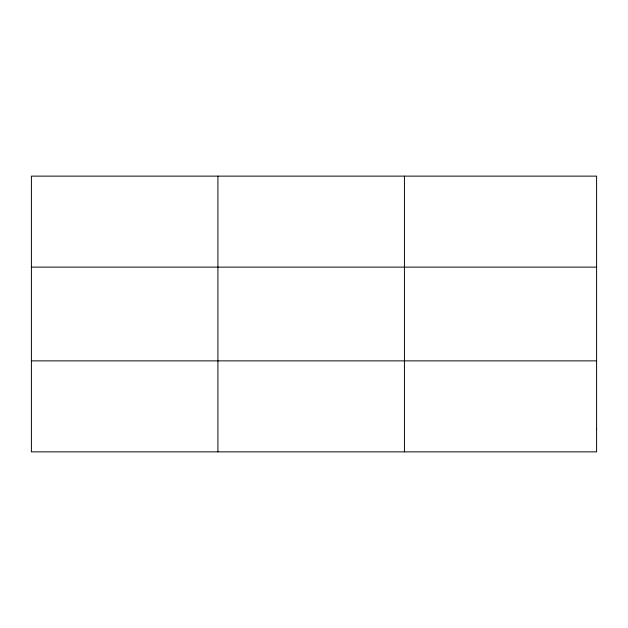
<?xml version="1.0" encoding="UTF-8"?>
<svg xmlns="http://www.w3.org/2000/svg" width="628" height="628" viewBox="0 0 628 628"><rect width="100%" height="100%" fill="white"/><g stroke="black" fill="none" stroke-linecap="round" stroke-linejoin="round"><path stroke-width="0.94" d="M217.916 451.87L217.916 176.13M404.432 451.87L404.432 176.13M31.4 267.128L596.6 267.128M31.4 360.872L596.6 360.872M596.6 429.12L596.6 451.87L31.4 451.87L31.4 176.13L596.6 176.13L596.6 429.12"/></g></svg>
